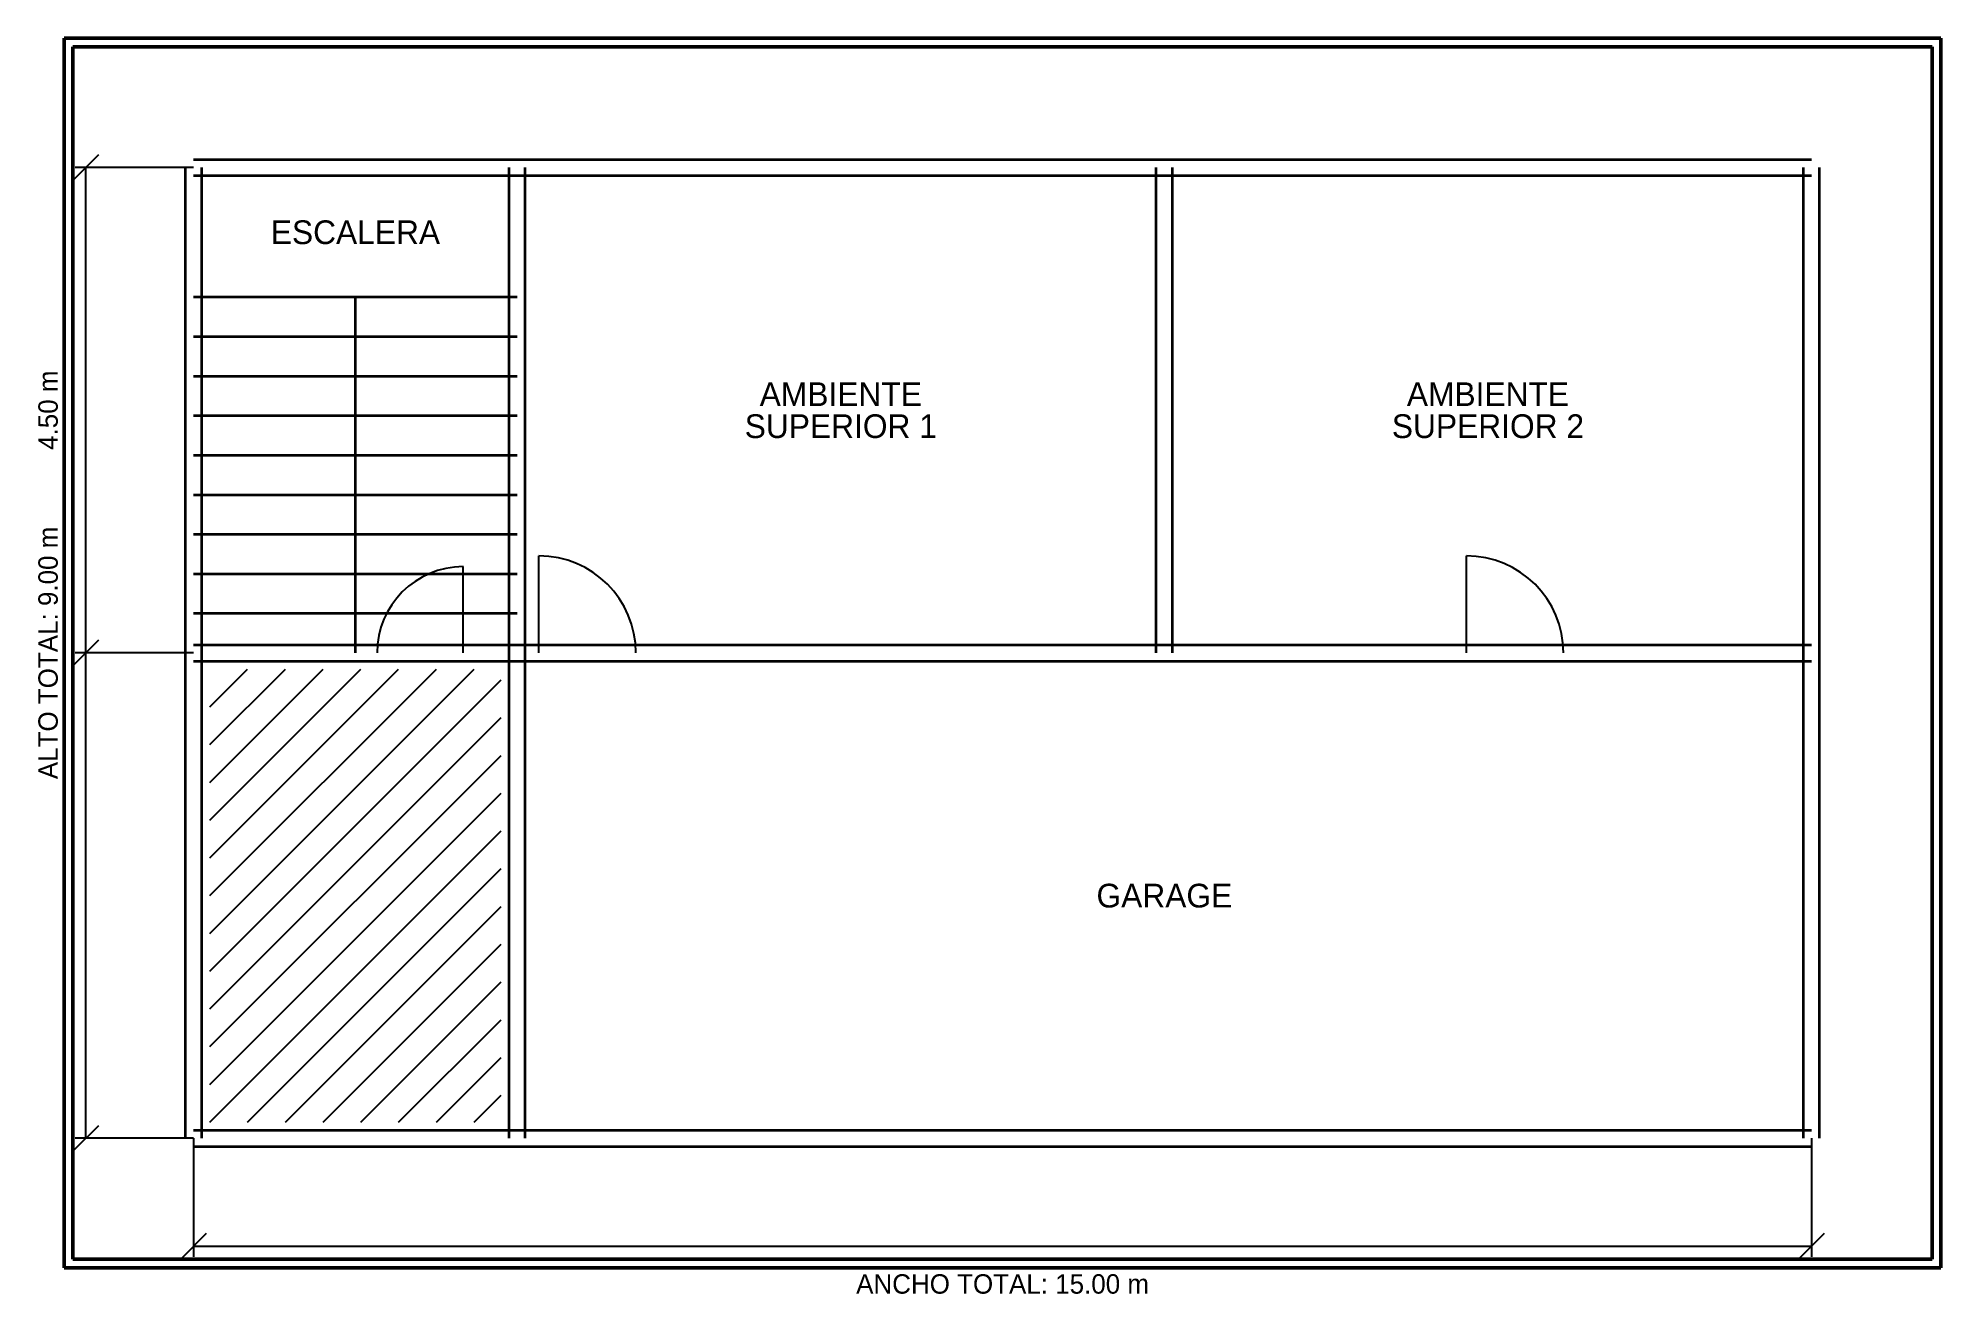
# Model space of a CAD drawing. Header units: metres. Extents: x -1.4 to 16.2, y -1.4 to 10.2.
import ezdxf
from ezdxf.enums import TextEntityAlignment as Align

# ---------------------------------------------------------------- set-up
doc = ezdxf.new("R2010")
doc.units = ezdxf.units.M
for name, color, linetype, true_color in [('COTAS', 8, 'Continuous', 0x666666), ('PUERTAS', 7, 'Continuous', 0x000000), ('TEXTOS', 7, 'Continuous', 0x000000), ('TRAMAS', 8, 'Continuous', 0x999999)]:
    doc.layers.add(name, color=color, linetype=linetype, true_color=true_color)
doc.layers.add('MARCO', color=7, linetype='Continuous', lineweight=50, true_color=0x000000)
doc.layers.add('MUROS', color=7, linetype='Continuous', lineweight=35, true_color=0x000000)

msp = doc.modelspace()

# ---------------------------------------------------------------- linework, layer by layer
at = {"layer": 'COTAS'}
for p, q in [((-1.12, 8.88), (-0.88, 9.12)), ((-1.12, 8.88), (-0.88, 9.12)), ((0, 9), (-1.1, 9)), ((0, 9), (-1.1, 9)), ((-1, 0), (-1, 9)), ((-1, 4.5), (-1, 9)), ((-1.12, 4.38), (-0.88, 4.62)), ((0, 4.5), (-1.1, 4.5)), ((-1.12, -0.12), (-0.88, 0.12)), ((0, 0), (-1.1, 0)), ((0, 0), (0, -1.1)), ((15, 0), (15, -1.1)), ((-0.12, -1.12), (0.12, -0.88)), ((14.88, -1.12), (15.12, -0.88)), ((0, -1), (15, -1))]:
    msp.add_line(p, q, dxfattribs=at)
at = {"layer": 'MARCO'}
for p, q in [((16.2, 10.2), (-1.2, 10.2)), ((-1.2, 10.2), (-1.2, -1.2)), ((16.12, 10.12), (-1.12, 10.12)), ((-1.12, 10.12), (-1.12, -1.12)), ((16.12, -1.12), (16.12, 10.12)), ((16.2, -1.2), (16.2, 10.2)), ((-1.2, -1.2), (16.2, -1.2)), ((-1.12, -1.12), (16.12, -1.12))]:
    msp.add_line(p, q, dxfattribs=at)
at = {"layer": 'MUROS'}
for p, q in [((-0.075, 4.5), (-0.075, 9)), ((0, 9.075), (3, 9.075)), ((0.075, 4.5), (0.075, 9)), ((2.925, 4.5), (2.925, 9)), ((3, 9.075), (9, 9.075)), ((3.075, 4.5), (3.075, 9)), ((8.925, 4.5), (8.925, 9)), ((9, 9.075), (15, 9.075)), ((9.075, 4.5), (9.075, 9)), ((14.925, 4.5), (14.925, 9)), ((15.075, 4.5), (15.075, 9)), ((0, 8.925), (3, 8.925)), ((3, 8.925), (9, 8.925)), ((9, 8.925), (15, 8.925)), ((0, 7.8), (3, 7.8)), ((1.5, 4.5), (1.5, 7.8)), ((0, 7.433), (1.5, 7.433)), ((1.5, 7.433), (3, 7.433)), ((0, 7.067), (1.5, 7.067)), ((1.5, 7.067), (3, 7.067)), ((0, 6.7), (1.5, 6.7)), ((1.5, 6.7), (3, 6.7)), ((0, 6.333), (1.5, 6.333)), ((1.5, 6.333), (3, 6.333)), ((0, 5.967), (1.5, 5.967)), ((1.5, 5.967), (3, 5.967)), ((0, 5.6), (1.5, 5.6)), ((1.5, 5.6), (3, 5.6)), ((0, 5.233), (1.5, 5.233)), ((1.5, 5.233), (3, 5.233)), ((0, 4.867), (1.5, 4.867)), ((1.5, 4.867), (3, 4.867)), ((-0.075, 0), (-0.075, 4.5)), ((0, 4.575), (3, 4.575)), ((0, 4.425), (3, 4.425)), ((0.075, 0), (0.075, 4.5)), ((2.925, 0), (2.925, 4.5)), ((3, 4.575), (15, 4.575)), ((3, 4.575), (9, 4.575)), ((3, 4.425), (15, 4.425)), ((3, 4.425), (9, 4.425)), ((3.075, 0), (3.075, 4.5)), ((9, 4.575), (15, 4.575)), ((9, 4.425), (15, 4.425)), ((14.925, 0), (14.925, 4.5)), ((15.075, 0), (15.075, 4.5)), ((0, 0.075), (3, 0.075)), ((3, 0.075), (15, 0.075)), ((0, -0.075), (3, -0.075)), ((3, -0.075), (15, -0.075))]:
    msp.add_line(p, q, dxfattribs=at)
at = {"layer": 'PUERTAS'}
for p, q in [((2.5, 4.5), (2.5, 5.3)), ((3.2, 4.5), (3.2, 5.4)), ((11.8, 4.5), (11.8, 5.4))]:
    msp.add_line(p, q, dxfattribs=at)
for centre, radius, start, end in [((2.5, 4.5), 0.8, 90, 180), ((3.2, 4.5), 0.9, 0, 90), ((11.8, 4.5), 0.9, 0, 90)]:
    msp.add_arc(centre, radius, start, end, dxfattribs=at)
at = {"layer": 'TRAMAS'}
for p, q in [((0.15, 4), (0.5, 4.35)), ((0.15, 3.65), (0.85, 4.35)), ((0.15, 3.3), (1.2, 4.35)), ((0.15, 2.95), (1.55, 4.35)), ((0.15, 2.6), (1.9, 4.35)), ((0.15, 2.25), (2.25, 4.35)), ((0.15, 1.9), (2.6, 4.35)), ((0.15, 1.55), (2.85, 4.25)), ((0.15, 1.2), (2.85, 3.9)), ((0.15, 0.85), (2.85, 3.55)), ((0.15, 0.5), (2.85, 3.2)), ((0.15, 0.15), (2.85, 2.85)), ((0.5, 0.15), (2.85, 2.5)), ((0.85, 0.15), (2.85, 2.15)), ((1.2, 0.15), (2.85, 1.8)), ((1.55, 0.15), (2.85, 1.45)), ((1.9, 0.15), (2.85, 1.1)), ((2.25, 0.15), (2.85, 0.75)), ((2.6, 0.15), (2.85, 0.4))]:
    msp.add_line(p, q, dxfattribs=at)

# ---------------------------------------------------------------- texts
at = {"layer": 'COTAS'}
for s, p in [('4.50 m', (-1.35, 6.75)), ('ALTO TOTAL: 9.00 m', (-1.35, 4.5))]:
    msp.add_text(s, height=0.18, rotation=90, dxfattribs=at).set_placement(p, align=Align.MIDDLE_CENTER)
msp.add_text('ANCHO TOTAL: 15.00 m', height=0.18, dxfattribs=at).set_placement((7.5, -1.35), align=Align.MIDDLE_CENTER)
at = {"layer": 'TEXTOS'}
for s, p in [('ESCALERA', (1.5, 8.4)), ('AMBIENTE', (6, 6.899)), ('AMBIENTE', (12, 6.899)), ('SUPERIOR 1', (6, 6.602)), ('SUPERIOR 2', (12, 6.602)), ('GARAGE', (9, 2.25))]:
    msp.add_text(s, height=0.22, dxfattribs=at).set_placement(p, align=Align.MIDDLE_CENTER)

doc.saveas('drawing.dxf')
